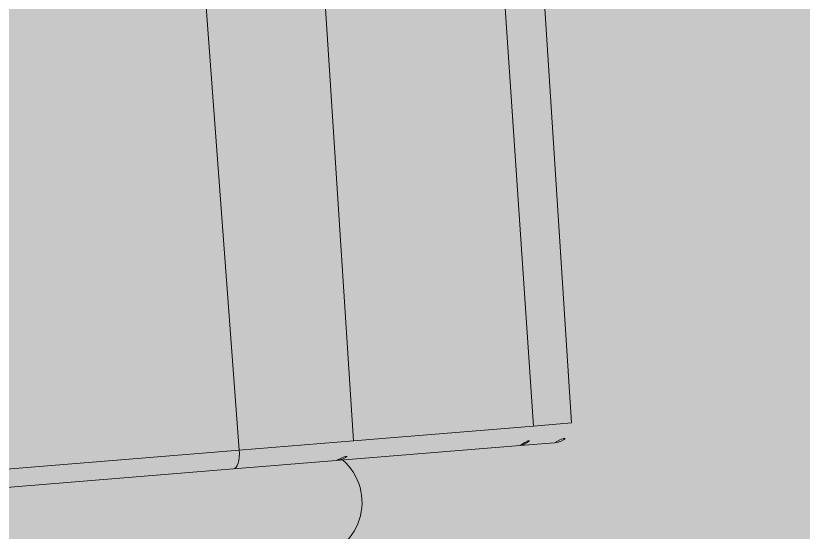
# Model space of a CAD drawing. Header units: metres. Extents: x 1956498 to 1957612, y 2277909 to 2278547.
# Drawn here: x 1957464.9696 to 1957465.01178, y 2278066.69736 to 2278066.72503 of the extents above; entities that cross this region are included whole.
import ezdxf

# ---------------------------------------------------------------- set-up
doc = ezdxf.new("R2010")
doc.units = ezdxf.units.M
doc.layers.add('UBS-100-Clôture', color=30, linetype='LIMITE1')
doc.layers.add('UBS_400_DETAIL POSTE HTA TOOLKIT UBS', color=7, linetype='Continuous')
doc.linetypes.add('LIMITE1', pattern='A,6.35,-2.54,[133,ltypeshp.shx,S=2.54,R=0,X=-2.54,Y=0],-2.54,25.4', length=36.83)

# ---------------------------------------------------------------- blocks, each defined once
blk = doc.blocks.new('HSI 150 D3.58 PROFIL')
at = {"color": 3, "linetype": 'Continuous', "lineweight": 15}
for p, q in [((-38, -90.87), (-38, -63.656)), ((-37.017, -64.578), (-37.017, -91.258)), ((-38, -96.39), (-38, -90.87)), ((-37.017, -91.258), (-1.017, -91.502)), ((-37.017, -91.258), (-37.017, -97.389)), ((-38, -106.28), (-38, -96.39)), ((-37.017, -97.389), (-1.017, -98.018)), ((-37.017, -97.389), (-37.017, -107.077)), ((-38, -108.112), (-38, -106.28)), ((-37.017, -107.077), (-1.017, -107.577)), ((-37.017, -107.077), (-37.017, -109.112)), ((-37.017, -109.112), (-1.017, -109.741))]:
    blk.add_line(p, q, dxfattribs=at)
at = {"color": 3, "linetype": 'Continuous', "lineweight": 15, "flags": 128}
blk.add_lwpolyline([(-38, -90.87), (-37.981, -90.945), (-37.926, -91.017), (-37.835, -91.084), (-37.713, -91.142), (-37.565, -91.19), (-37.395, -91.227), (-37.21, -91.249), (-37.017, -91.258)], dxfattribs=at)
at = {"color": 3, "linetype": 'Continuous', "lineweight": 15}
for centre, radius, start, end in [((-40.1, -94.595), 3, 180, 314.427), ((-37, -96.39), 1, 180, 269), ((-37.095, -106.168), 0.912, 187.0477, 274.8807), ((-37, -108.112), 1, 180, 269)]:
    blk.add_arc(centre, radius, start, end, dxfattribs=at)
blk = doc.blocks.new('UBS_PDL C1752')
at = {"xscale": 0.001, "yscale": 0.001, "zscale": 0.001, "rotation": 270}
blk.add_blockref('HSI 150 D3.58 PROFIL', (-1.16608, 1.325121), dxfattribs=at)

msp = doc.modelspace()

# ---------------------------------------------------------------- linework, layer by layer
at = {"layer": 'UBS-100-Clôture', "color": 30, "ltscale": 0.1, "true_color": 0xf26722, "transparency": 33554687, "const_width": 0.2}
msp.add_lwpolyline([(1957452.108614, 2278234.208335), (1957472.782114, 2278172.78773), (1957482.603906, 2278143.016648), (1957491.43073, 2278124.539381), (1957501.911956, 2278087.413796, -0.474925), (1957486.750178, 2278065.861287), (1957466.444784, 2278064.202572), (1957466.227664, 2278066.883808), (1957461.244892, 2278066.478684), (1957461.462165, 2278063.79555), (1957439.48752, 2278062.000476), (1957103.223068, 2278049.509558)], format="xyb", dxfattribs=at)

# ---------------------------------------------------------------- block references
at = {"layer": 'UBS_400_DETAIL POSTE HTA TOOLKIT UBS', "transparency": 33554687, "rotation": 184.6700307831418}
msp.add_blockref('UBS_PDL C1752', (1957463.617512, 2278067.957007), dxfattribs=at)

doc.saveas('drawing.dxf')
